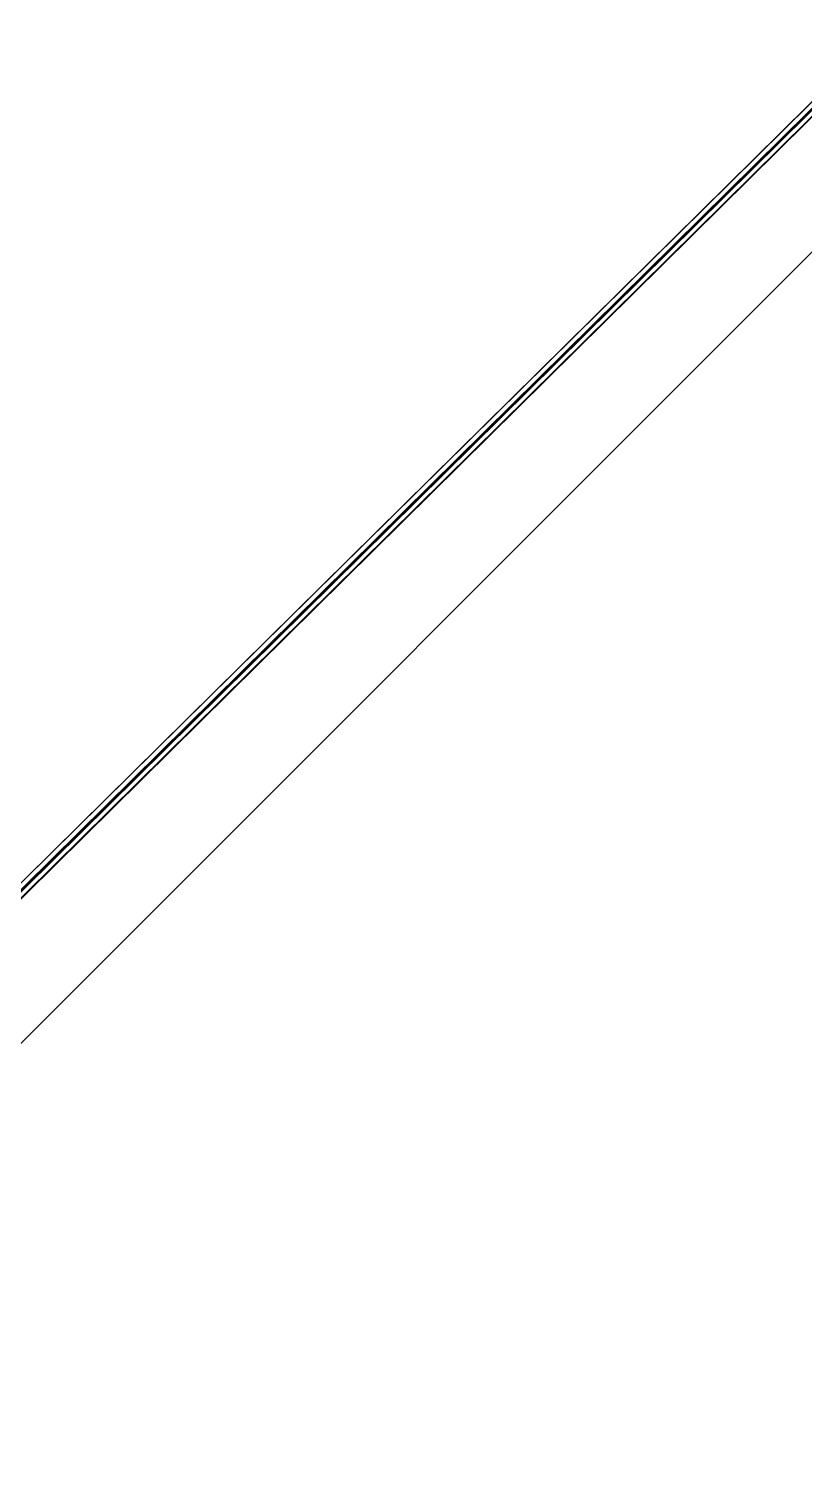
# Model space of a CAD drawing. Header units: inches. Extents: x 0 to 212, y 0 to 208.
# Drawn here: x 13.84 to 26.37, y 2.68 to 25.85 of the extents above; entities that cross this region are included whole.
import ezdxf

# ---------------------------------------------------------------- set-up
doc = ezdxf.new("R2010")
doc.units = ezdxf.units.IN
doc.header["$MEASUREMENT"] = 0
doc.layers.add('Top Solder', color=216, linetype='Continuous')

# ---------------------------------------------------------------- blocks, each defined once
blk = doc.blocks.new('28_UFQFPN__4_4__11')
at = {"layer": 'Top Solder'}
for p in [(-0.068, 0.067), (-0.063, -0.051), (-0.051, 0.087), (-0.051, -0.063), (0.061, -0.063), (0.067, 0.087), (0.087, 0.067), (0.087, -0.051)]:
    blk.add_line(p, (207.684, 205.166), dxfattribs=at)
blk = doc.blocks.new('P____DI_3333_8_82')
at = {"layer": 'Top Solder'}
blk.add_line((0.004, 0.049), (-204.764, 204.757), dxfattribs=at)

msp = doc.modelspace()

# ---------------------------------------------------------------- block references
msp.add_blockref('28_UFQFPN__4_4__11', (4.427, 2.746))
at = {"rotation": 270}
msp.add_blockref('P____DI_3333_8_82', (7.354, 3.149), dxfattribs=at)

doc.saveas('drawing.dxf')
